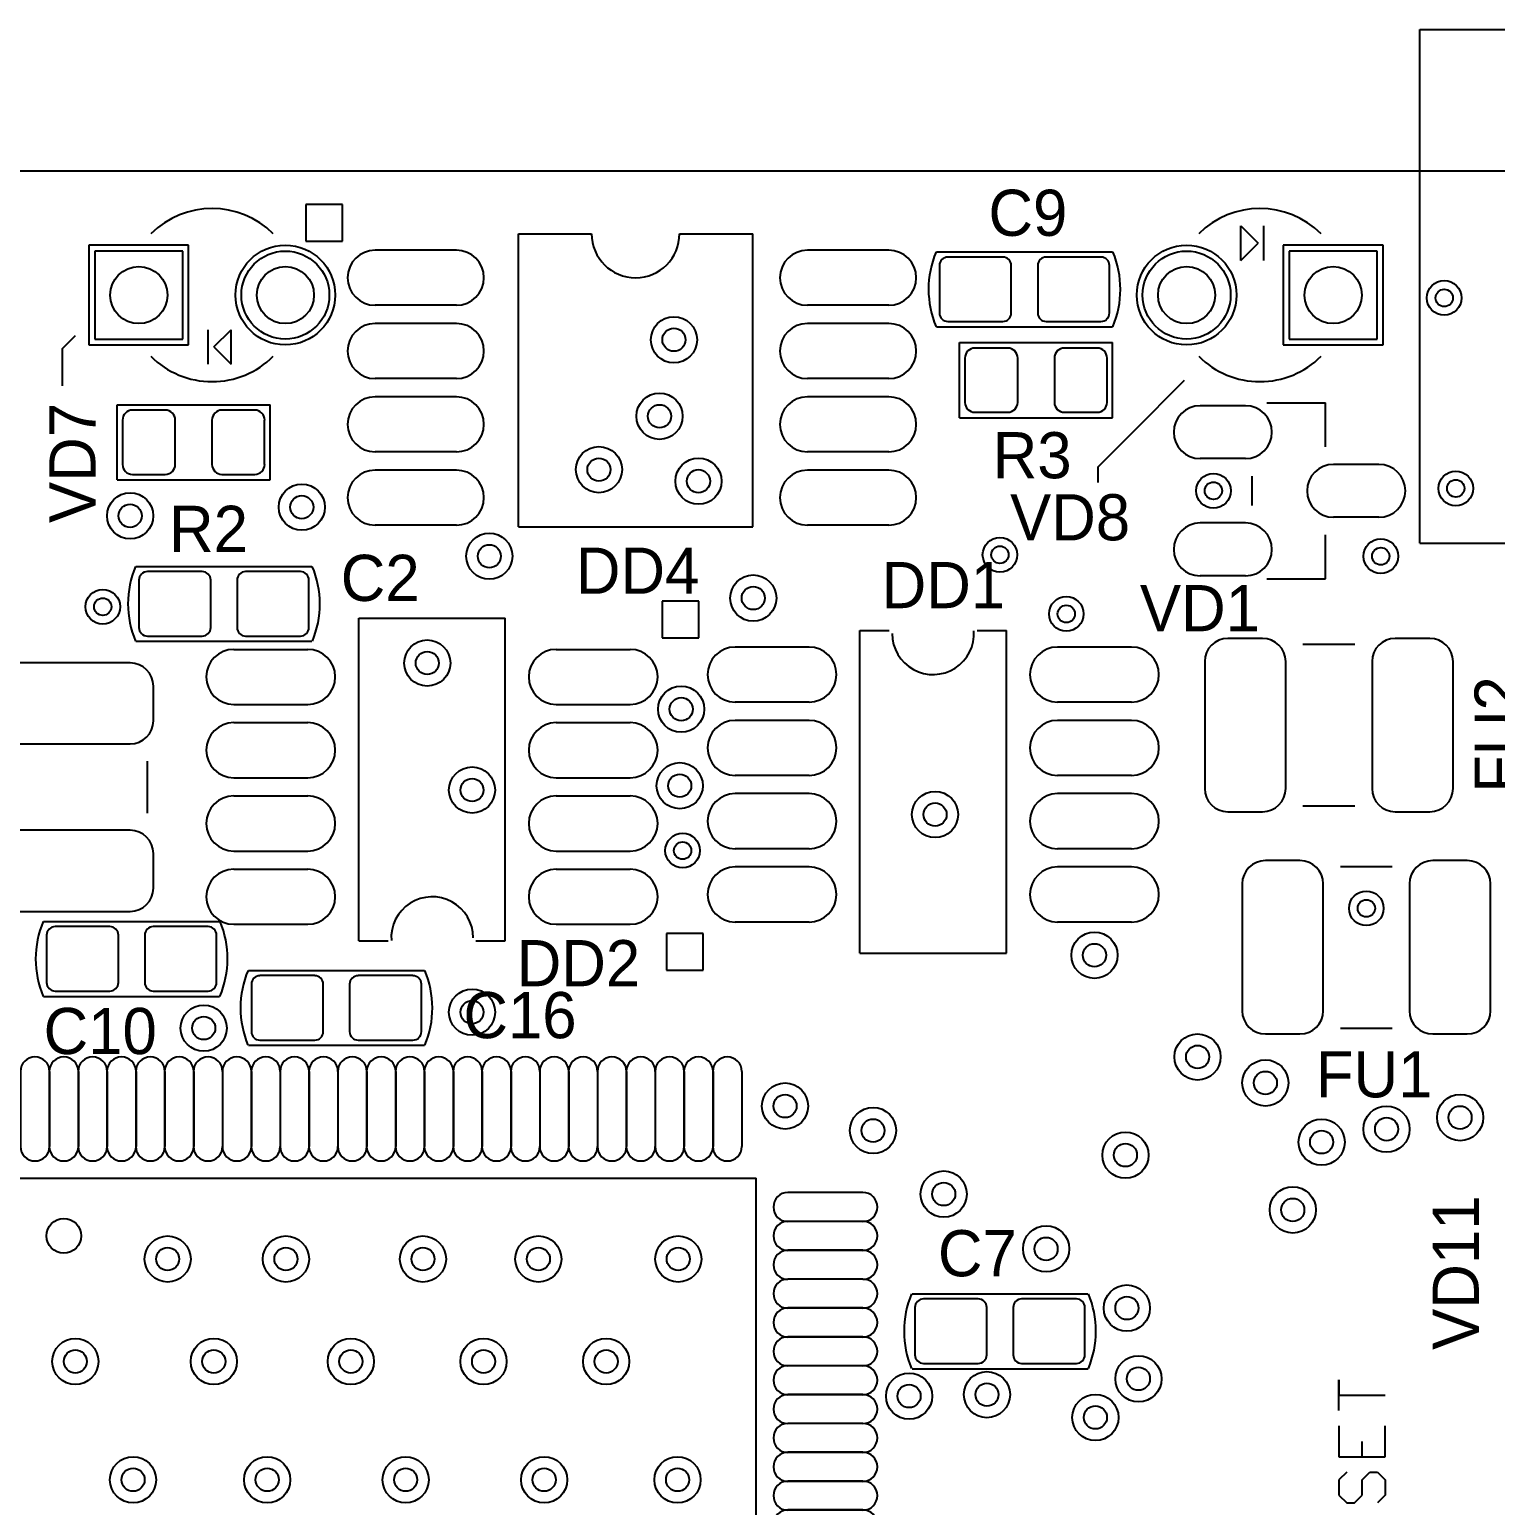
# Model space of a CAD drawing. Header units: millimetres. Extents: x 50.8 to 111.8, y 76.2 to 121.7.
# Drawn here: x 72.33 to 97.74, y 96.08 to 121.65 of the extents above; entities that cross this region are included whole.
import ezdxf

# ---------------------------------------------------------------- set-up
doc = ezdxf.new("R2010")
doc.units = ezdxf.units.MM
for name, color, linetype in [('KeepOutLayer', 6, 'Continuous'), ('MultiLayer', 9, 'Continuous'), ('TopOverlay', 2, 'Continuous'), ('TopSolder', 216, 'Continuous')]:
    doc.layers.add(name, color=color, linetype=linetype)

# ---------------------------------------------------------------- blocks, each defined once
blk = doc.blocks.new('CC0603_3M_5')
at = {"layer": 'TopOverlay'}
for p, q in [((-1.526, 0.65), (1.524, 0.65)), ((-1.524, -0.648), (1.524, -0.648))]:
    blk.add_line(p, q, dxfattribs=at)
for centre, start, end in [((0.013, 0), 157.2, 202.7), ((-0.013, 0), 337.3, 22.8)]:
    blk.add_arc(centre, 1.676, start, end, dxfattribs=at)
at = {"layer": 'TopSolder'}
for p, q in [((-0.376, 0.559), (-1.326, 0.559)), ((1.326, 0.559), (0.376, 0.559)), ((-1.473, 0.411), (-1.473, -0.411)), ((-0.229, -0.411), (-0.229, 0.411)), ((0.229, 0.411), (0.229, -0.411)), ((1.473, -0.411), (1.473, 0.411)), ((-1.326, -0.559), (-0.376, -0.559)), ((0.376, -0.559), (1.326, -0.559))]:
    blk.add_line(p, q, dxfattribs=at)
for centre in [(-0.851, 0), (0.851, 0)]:
    blk.add_circle(centre, 0, dxfattribs=at)
for centre, start, end in [((-1.326, 0.411), 90, 180), ((-0.376, 0.411), 0, 90), ((0.376, 0.411), 90, 180), ((1.326, 0.411), 0, 90), ((-1.326, -0.411), 180, 270), ((-0.376, -0.411), 270, 0), ((0.376, -0.411), 180, 270), ((1.326, -0.411), 270, 0)]:
    blk.add_arc(centre, 0.147, start, end, dxfattribs=at)
blk = doc.blocks.new('CC0603_3M_9')
at = {"layer": 'TopOverlay'}
for p, q in [((1.524, 0.65), (-1.526, 0.65)), ((1.524, -0.648), (-1.524, -0.648))]:
    blk.add_line(p, q, dxfattribs=at)
for centre, start, end in [((0.013, 0), 157.2, 202.7), ((-0.013, 0), 337.3, 22.8)]:
    blk.add_arc(centre, 1.676, start, end, dxfattribs=at)
at = {"layer": 'TopSolder'}
for p, q in [((-0.376, 0.559), (-1.326, 0.559)), ((1.326, 0.559), (0.376, 0.559)), ((-1.473, 0.411), (-1.473, -0.411)), ((-0.229, -0.411), (-0.229, 0.411)), ((0.229, 0.411), (0.229, -0.411)), ((1.473, -0.411), (1.473, 0.411)), ((-1.326, -0.559), (-0.376, -0.559)), ((0.376, -0.559), (1.326, -0.559))]:
    blk.add_line(p, q, dxfattribs=at)
for centre in [(-0.851, 0), (0.851, 0)]:
    blk.add_circle(centre, 0, dxfattribs=at)
for centre, start, end in [((-1.326, 0.411), 90, 180), ((-0.376, 0.411), 0, 90), ((0.376, 0.411), 90, 180), ((1.326, 0.411), 0, 90), ((-1.326, -0.411), 180, 270), ((-0.376, -0.411), 270, 0), ((0.376, -0.411), 180, 270), ((1.326, -0.411), 270, 0)]:
    blk.add_arc(centre, 0.147, start, end, dxfattribs=at)
blk = doc.blocks.new('CC0603_3M_11')
at = {"layer": 'TopOverlay'}
for p, q in [((1.524, 0.65), (-1.526, 0.65)), ((1.524, -0.648), (-1.524, -0.648))]:
    blk.add_line(p, q, dxfattribs=at)
for centre, start, end in [((0.013, 0), 157.2, 202.7), ((-0.013, 0), 337.3, 22.8)]:
    blk.add_arc(centre, 1.676, start, end, dxfattribs=at)
at = {"layer": 'TopSolder'}
for p, q in [((-0.376, 0.559), (-1.326, 0.559)), ((1.326, 0.559), (0.376, 0.559)), ((-1.473, 0.411), (-1.473, -0.411)), ((-0.229, -0.411), (-0.229, 0.411)), ((0.229, 0.411), (0.229, -0.411)), ((1.473, -0.411), (1.473, 0.411)), ((-1.326, -0.559), (-0.376, -0.559)), ((0.376, -0.559), (1.326, -0.559))]:
    blk.add_line(p, q, dxfattribs=at)
for centre in [(-0.851, 0), (0.851, 0)]:
    blk.add_circle(centre, 0, dxfattribs=at)
for centre, start, end in [((-1.326, 0.411), 90, 180), ((-0.376, 0.411), 0, 90), ((0.376, 0.411), 90, 180), ((1.326, 0.411), 0, 90), ((-1.326, -0.411), 180, 270), ((-0.376, -0.411), 270, 0), ((0.376, -0.411), 180, 270), ((1.326, -0.411), 270, 0)]:
    blk.add_arc(centre, 0.147, start, end, dxfattribs=at)
blk = doc.blocks.new('CC0603_3M_12')
at = {"layer": 'TopOverlay'}
for p, q in [((1.524, 0.65), (-1.526, 0.65)), ((1.524, -0.648), (-1.524, -0.648))]:
    blk.add_line(p, q, dxfattribs=at)
for centre, start, end in [((0.013, 0), 157.2, 202.7), ((-0.013, 0), 337.3, 22.8)]:
    blk.add_arc(centre, 1.676, start, end, dxfattribs=at)
at = {"layer": 'TopSolder'}
for p, q in [((-0.376, 0.559), (-1.326, 0.559)), ((1.326, 0.559), (0.376, 0.559)), ((-1.473, 0.411), (-1.473, -0.411)), ((-0.229, -0.411), (-0.229, 0.411)), ((0.229, 0.411), (0.229, -0.411)), ((1.473, -0.411), (1.473, 0.411)), ((-1.326, -0.559), (-0.376, -0.559)), ((0.376, -0.559), (1.326, -0.559))]:
    blk.add_line(p, q, dxfattribs=at)
for centre in [(-0.851, 0), (0.851, 0)]:
    blk.add_circle(centre, 0, dxfattribs=at)
for centre, start, end in [((-1.326, 0.411), 90, 180), ((-0.376, 0.411), 0, 90), ((0.376, 0.411), 90, 180), ((1.326, 0.411), 0, 90), ((-1.326, -0.411), 180, 270), ((-0.376, -0.411), 270, 0), ((0.376, -0.411), 180, 270), ((1.326, -0.411), 270, 0)]:
    blk.add_arc(centre, 0.147, start, end, dxfattribs=at)
blk = doc.blocks.new('CC0603_3M_18')
at = {"layer": 'TopOverlay'}
for p, q in [((-1.526, 0.65), (1.524, 0.65)), ((-1.524, -0.648), (1.524, -0.648))]:
    blk.add_line(p, q, dxfattribs=at)
for centre, start, end in [((0.013, 0), 157.2, 202.7), ((-0.013, 0), 337.3, 22.8)]:
    blk.add_arc(centre, 1.676, start, end, dxfattribs=at)
at = {"layer": 'TopSolder'}
for p, q in [((-0.376, 0.559), (-1.326, 0.559)), ((1.326, 0.559), (0.376, 0.559)), ((-1.473, 0.411), (-1.473, -0.411)), ((-0.229, -0.411), (-0.229, 0.411)), ((0.229, 0.411), (0.229, -0.411)), ((1.473, -0.411), (1.473, 0.411)), ((-1.326, -0.559), (-0.376, -0.559)), ((0.376, -0.559), (1.326, -0.559))]:
    blk.add_line(p, q, dxfattribs=at)
for centre in [(-0.851, 0), (0.851, 0)]:
    blk.add_circle(centre, 0, dxfattribs=at)
for centre, start, end in [((-1.326, 0.411), 90, 180), ((-0.376, 0.411), 0, 90), ((0.376, 0.411), 90, 180), ((1.326, 0.411), 0, 90), ((-1.326, -0.411), 180, 270), ((-0.376, -0.411), 270, 0), ((0.376, -0.411), 180, 270), ((1.326, -0.411), 270, 0)]:
    blk.add_arc(centre, 0.147, start, end, dxfattribs=at)
blk = doc.blocks.new('SO_8_25')
at = {"layer": 'TopOverlay'}
for p, q in [((-0.762, 3.556), (-0.762, 4.064)), ((4.826, 4.064), (-0.762, 4.064)), ((4.826, 1.524), (4.826, 4.064)), ((-0.762, 1.524), (-0.762, 2.032)), ((4.826, 1.524), (-0.762, 1.524)), ((-0.635, -1.27), (-1.27, -1.27)), ((-1.27, -1.27), (-1.27, -1.905)), ((-0.635, -1.905), (-0.635, -1.27)), ((-1.27, -1.905), (-0.635, -1.905))]:
    blk.add_line(p, q, dxfattribs=at)
blk.add_arc((-0.71, 2.79), 0.71, 270, 93.8997, dxfattribs=at)
at = {"layer": 'TopSolder'}
for p, q in [((-0.477, 6.229), (-0.477, 4.947)), ((0.477, 6.229), (0.477, 4.947)), ((0.793, 6.229), (0.793, 4.947)), ((1.747, 6.229), (1.747, 4.947)), ((2.063, 6.229), (2.063, 4.947)), ((3.017, 6.229), (3.017, 4.947)), ((3.333, 6.229), (3.333, 4.947)), ((4.287, 6.229), (4.287, 4.947)), ((-0.477, 0.641), (-0.477, -0.641)), ((0.477, 0.641), (0.477, -0.641)), ((0.793, 0.641), (0.793, -0.641)), ((1.747, 0.641), (1.747, -0.641)), ((2.063, 0.641), (2.063, -0.641)), ((3.017, 0.641), (3.017, -0.641)), ((3.333, 0.641), (3.333, -0.641)), ((4.287, 0.641), (4.287, -0.641))]:
    blk.add_line(p, q, dxfattribs=at)
for centre in [(0, 5.588), (1.27, 5.588), (2.54, 5.588), (3.81, 5.588), (0, 0), (1.27, 0), (2.54, 0), (3.81, 0)]:
    blk.add_circle(centre, 0, dxfattribs=at)
for centre, start, end in [((0, 6.229), 360, 180), ((1.27, 6.229), 360, 180), ((2.54, 6.229), 360, 180), ((3.81, 6.229), 360, 180), ((0, 4.947), 180, 360), ((1.27, 4.947), 180, 360), ((2.54, 4.947), 180, 360), ((3.81, 4.947), 180, 360), ((0, 0.641), 360, 180), ((1.27, 0.641), 360, 180), ((2.54, 0.641), 360, 180), ((3.81, 0.641), 360, 180), ((0, -0.641), 180, 360), ((1.27, -0.641), 180, 360), ((2.54, -0.641), 180, 360), ((3.81, -0.641), 180, 360)]:
    blk.add_arc(centre, 0.477, start, end, dxfattribs=at)
blk = doc.blocks.new('SO_8_26')
at = {"layer": 'TopOverlay'}
for p, q in [((-0.762, 4.064), (-0.762, 3.556)), ((-0.762, 4.064), (4.826, 4.064)), ((4.826, 4.064), (4.826, 1.524)), ((-0.762, 2.032), (-0.762, 1.524)), ((-0.762, 1.524), (4.826, 1.524)), ((-0.635, -1.27), (-1.27, -1.27)), ((-1.27, -1.27), (-1.27, -1.905)), ((-0.635, -1.905), (-0.635, -1.27)), ((-1.27, -1.905), (-0.635, -1.905))]:
    blk.add_line(p, q, dxfattribs=at)
blk.add_arc((-0.71, 2.79), 0.71, 270, 93.8997, dxfattribs=at)
at = {"layer": 'TopSolder'}
for p, q in [((-0.477, 6.229), (-0.477, 4.947)), ((0.477, 6.229), (0.477, 4.947)), ((0.793, 6.229), (0.793, 4.947)), ((1.747, 6.229), (1.747, 4.947)), ((2.063, 6.229), (2.063, 4.947)), ((3.017, 6.229), (3.017, 4.947)), ((3.333, 6.229), (3.333, 4.947)), ((4.287, 6.229), (4.287, 4.947)), ((-0.477, 0.641), (-0.477, -0.641)), ((0.477, 0.641), (0.477, -0.641)), ((0.793, 0.641), (0.793, -0.641)), ((1.747, 0.641), (1.747, -0.641)), ((2.063, 0.641), (2.063, -0.641)), ((3.017, 0.641), (3.017, -0.641)), ((3.333, 0.641), (3.333, -0.641)), ((4.287, 0.641), (4.287, -0.641))]:
    blk.add_line(p, q, dxfattribs=at)
for centre in [(0, 5.588), (1.27, 5.588), (2.54, 5.588), (3.81, 5.588), (0, 0), (1.27, 0), (2.54, 0), (3.81, 0)]:
    blk.add_circle(centre, 0, dxfattribs=at)
for centre, start, end in [((0, 6.229), 0, 180), ((1.27, 6.229), 0, 180), ((2.54, 6.229), 0, 180), ((3.81, 6.229), 0, 180), ((0, 4.947), 180, 0), ((1.27, 4.947), 180, 0), ((2.54, 4.947), 180, 0), ((3.81, 4.947), 180, 0), ((0, 0.641), 0, 180), ((1.27, 0.641), 0, 180), ((2.54, 0.641), 0, 180), ((3.81, 0.641), 0, 180), ((0, -0.641), 180, 0), ((1.27, -0.641), 180, 0), ((2.54, -0.641), 180, 0), ((3.81, -0.641), 180, 0)]:
    blk.add_arc(centre, 0.477, start, end, dxfattribs=at)
blk = doc.blocks.new('EIAJ_SO8_27')
at = {"layer": 'TopOverlay'}
for p, q in [((-1.905, 1.27), (-1.905, 0.635)), ((-1.27, 1.27), (-1.905, 1.27)), ((-1.27, 0.635), (-1.27, 1.27)), ((-1.905, 0.635), (-1.27, 0.635)), ((1.778, -4.318), (1.778, 0.762)), ((1.778, 0.762), (3.048, 0.762)), ((4.572, 0.762), (5.842, 0.762)), ((5.842, -4.318), (5.842, 0.762)), ((1.778, -4.318), (5.842, -4.318))]:
    blk.add_line(p, q, dxfattribs=at)
blk.add_arc((3.81, 0.762), 0.762, 180, 0, dxfattribs=at)
at = {"layer": 'TopSolder'}
for p, q in [((0.704, 0.477), (-0.704, 0.477)), ((8.197, 0.477), (6.789, 0.477)), ((0.704, -0.477), (-0.704, -0.477)), ((8.197, -0.477), (6.789, -0.477)), ((0.704, -0.793), (-0.704, -0.793)), ((8.197, -0.793), (6.789, -0.793)), ((0.704, -1.747), (-0.704, -1.747)), ((8.197, -1.747), (6.789, -1.747)), ((0.704, -2.063), (-0.704, -2.063)), ((8.197, -2.063), (6.789, -2.063)), ((0.704, -3.017), (-0.704, -3.017)), ((8.197, -3.017), (6.789, -3.017)), ((0.704, -3.333), (-0.704, -3.333)), ((8.197, -3.333), (6.789, -3.333)), ((0.704, -4.287), (-0.704, -4.287)), ((8.197, -4.287), (6.789, -4.287))]:
    blk.add_line(p, q, dxfattribs=at)
for centre in [(0, 0), (7.493, 0), (0, -1.27), (7.493, -1.27), (0, -2.54), (7.493, -2.54), (0, -3.81), (7.493, -3.81)]:
    blk.add_circle(centre, 0, dxfattribs=at)
for centre, start, end in [((-0.704, 0), 90, 270), ((0.704, 0), 270, 90), ((6.789, 0), 90, 270), ((8.197, 0), 270, 90), ((-0.704, -1.27), 90, 270), ((0.704, -1.27), 270, 90), ((6.789, -1.27), 90, 270), ((8.197, -1.27), 270, 90), ((-0.704, -2.54), 90, 270), ((0.704, -2.54), 270, 90), ((6.789, -2.54), 90, 270), ((8.197, -2.54), 270, 90), ((-0.704, -3.81), 90, 270), ((0.704, -3.81), 270, 90), ((6.789, -3.81), 90, 270), ((8.197, -3.81), 270, 90)]:
    blk.add_arc(centre, 0.477, start, end, dxfattribs=at)
blk = doc.blocks.new('RC1210_28')
at = {"layer": 'TopOverlay'}
for p, q in [((-0.45, 1.4), (0.45, 1.4)), ((-0.45, -1.4), (0.45, -1.4))]:
    blk.add_line(p, q, dxfattribs=at)
at = {"layer": 'TopSolder'}
for p, q in [((-1.15, 1.502), (-1.75, 1.502)), ((1.75, 1.502), (1.15, 1.502)), ((-2.152, 1.1), (-2.152, -1.1)), ((-0.748, -1.1), (-0.748, 1.1)), ((0.748, 1.1), (0.748, -1.1)), ((2.152, -1.1), (2.152, 1.1)), ((-1.75, -1.502), (-1.15, -1.502)), ((1.15, -1.502), (1.75, -1.502))]:
    blk.add_line(p, q, dxfattribs=at)
for centre in [(-1.45, 0), (1.45, 0)]:
    blk.add_circle(centre, 0, dxfattribs=at)
for centre, start, end in [((-1.75, 1.1), 90, 180), ((-1.15, 1.1), 0, 90), ((1.15, 1.1), 90, 180), ((1.75, 1.1), 0, 90), ((-1.75, -1.1), 180, 270), ((-1.15, -1.1), 270, 0), ((1.15, -1.1), 180, 270), ((1.75, -1.1), 270, 0)]:
    blk.add_arc(centre, 0.402, start, end, dxfattribs=at)
blk = doc.blocks.new('RC1210_29')
at = {"layer": 'TopOverlay'}
for p, q in [((-0.45, 1.4), (0.45, 1.4)), ((-0.45, -1.4), (0.45, -1.4))]:
    blk.add_line(p, q, dxfattribs=at)
at = {"layer": 'TopSolder'}
for p, q in [((-1.15, 1.502), (-1.75, 1.502)), ((1.75, 1.502), (1.15, 1.502)), ((-2.152, 1.1), (-2.152, -1.1)), ((-0.748, -1.1), (-0.748, 1.1)), ((0.748, 1.1), (0.748, -1.1)), ((2.152, -1.1), (2.152, 1.1)), ((-1.75, -1.502), (-1.15, -1.502)), ((1.15, -1.502), (1.75, -1.502))]:
    blk.add_line(p, q, dxfattribs=at)
for centre in [(-1.45, 0), (1.45, 0)]:
    blk.add_circle(centre, 0, dxfattribs=at)
for centre, start, end in [((-1.75, 1.1), 90, 180), ((-1.15, 1.1), 0, 90), ((1.15, 1.1), 90, 180), ((1.75, 1.1), 0, 90), ((-1.75, -1.1), 180, 270), ((-1.15, -1.1), 270, 0), ((1.15, -1.1), 180, 270), ((1.75, -1.1), 270, 0)]:
    blk.add_arc(centre, 0.402, start, end, dxfattribs=at)
blk = doc.blocks.new('RC1210_30')
at = {"layer": 'TopOverlay'}
for p, q in [((-0.45, 1.4), (0.45, 1.4)), ((-0.45, -1.4), (0.45, -1.4))]:
    blk.add_line(p, q, dxfattribs=at)
at = {"layer": 'TopSolder'}
for p, q in [((-1.15, 1.502), (-1.75, 1.502)), ((1.75, 1.502), (1.15, 1.502)), ((-2.152, 1.1), (-2.152, -1.1)), ((-0.748, -1.1), (-0.748, 1.1)), ((0.748, 1.1), (0.748, -1.1)), ((2.152, -1.1), (2.152, 1.1)), ((-1.75, -1.502), (-1.15, -1.502)), ((1.15, -1.502), (1.75, -1.502))]:
    blk.add_line(p, q, dxfattribs=at)
for centre in [(-1.45, 0), (1.45, 0)]:
    blk.add_circle(centre, 0, dxfattribs=at)
for centre, start, end in [((-1.75, 1.1), 90, 180), ((-1.15, 1.1), 0, 90), ((1.15, 1.1), 90, 180), ((1.75, 1.1), 0, 90), ((-1.75, -1.1), 180, 270), ((-1.15, -1.1), 270, 0), ((1.15, -1.1), 180, 270), ((1.75, -1.1), 270, 0)]:
    blk.add_arc(centre, 0.402, start, end, dxfattribs=at)
blk = doc.blocks.new('RC0603_3M_38')
at = {"layer": 'TopOverlay'}
for p, q in [((-1.325, 0.65), (1.325, 0.65)), ((-1.325, -0.65), (-1.325, 0.65)), ((1.325, -0.65), (1.325, 0.65)), ((-1.325, -0.65), (1.325, -0.65))]:
    blk.add_line(p, q, dxfattribs=at)
at = {"layer": 'TopSolder'}
for p, q in [((-0.491, 0.557), (-1.059, 0.557)), ((1.059, 0.557), (0.491, 0.557)), ((-1.231, 0.384), (-1.231, -0.384)), ((-0.318, -0.384), (-0.318, 0.384)), ((0.318, 0.384), (0.318, -0.384)), ((1.231, -0.384), (1.231, 0.384)), ((-1.059, -0.557), (-0.491, -0.557)), ((0.491, -0.557), (1.059, -0.557))]:
    blk.add_line(p, q, dxfattribs=at)
for centre in [(-0.775, 0), (0.775, 0)]:
    blk.add_circle(centre, 0, dxfattribs=at)
for centre, start, end in [((-1.059, 0.384), 90, 180), ((-0.491, 0.384), 0, 90), ((0.491, 0.384), 90, 180), ((1.059, 0.384), 0, 90), ((-1.059, -0.384), 180, 270), ((-0.491, -0.384), 270, 0), ((0.491, -0.384), 180, 270), ((1.059, -0.384), 270, 0)]:
    blk.add_arc(centre, 0.173, start, end, dxfattribs=at)
blk = doc.blocks.new('RC0603_3M_39')
at = {"layer": 'TopOverlay'}
for p, q in [((-1.325, 0.65), (1.325, 0.65)), ((-1.325, -0.65), (-1.325, 0.65)), ((1.325, -0.65), (1.325, 0.65)), ((-1.325, -0.65), (1.325, -0.65))]:
    blk.add_line(p, q, dxfattribs=at)
at = {"layer": 'TopSolder'}
for p, q in [((-0.491, 0.557), (-1.059, 0.557)), ((1.059, 0.557), (0.491, 0.557)), ((-1.231, 0.384), (-1.231, -0.384)), ((-0.318, -0.384), (-0.318, 0.384)), ((0.318, 0.384), (0.318, -0.384)), ((1.231, -0.384), (1.231, 0.384)), ((-1.059, -0.557), (-0.491, -0.557)), ((0.491, -0.557), (1.059, -0.557))]:
    blk.add_line(p, q, dxfattribs=at)
for centre in [(-0.775, 0), (0.775, 0)]:
    blk.add_circle(centre, 0, dxfattribs=at)
for centre, start, end in [((-1.059, 0.384), 90, 180), ((-0.491, 0.384), 0, 90), ((0.491, 0.384), 90, 180), ((1.059, 0.384), 0, 90), ((-1.059, -0.384), 180, 270), ((-0.491, -0.384), 270, 0), ((0.491, -0.384), 180, 270), ((1.059, -0.384), 270, 0)]:
    blk.add_arc(centre, 0.173, start, end, dxfattribs=at)
blk = doc.blocks.new('SOT_23_123__50')
at = {"layer": 'TopOverlay'}
for p, q in [((-1.791, 2.54), (-1.791, 1.778)), ((-0.775, 2.54), (-1.791, 2.54)), ((-0.521, 1.27), (-0.521, 0.762)), ((-1.791, 0.254), (-1.791, -0.508)), ((-0.775, -0.508), (-1.791, -0.508))]:
    blk.add_line(p, q, dxfattribs=at)
at = {"layer": 'TopSolder'}
for p, q in [((-0.406, 2.49), (0.381, 2.49)), ((-0.406, 1.574), (0.381, 1.574)), ((-2.718, 1.474), (-1.931, 1.474)), ((-2.718, 0.558), (-1.931, 0.558)), ((-0.406, 0.458), (0.381, 0.458)), ((-0.406, -0.458), (0.381, -0.458))]:
    blk.add_line(p, q, dxfattribs=at)
for centre in [(-0.013, 2.032), (-2.324, 1.016), (-0.013, 0)]:
    blk.add_circle(centre, 0, dxfattribs=at)
for centre, start, end in [((-0.406, 2.032), 90, 270), ((0.381, 2.032), 270, 90), ((-2.718, 1.016), 90, 270), ((-1.931, 1.016), 270, 90), ((-0.406, 0), 90, 270), ((0.381, 0), 270, 90)]:
    blk.add_arc(centre, 0.458, start, end, dxfattribs=at)
blk = doc.blocks.new('LED3_55')
at = {"layer": 'MultiLayer'}
for p, q in [((-0.762, 0.762), (-0.762, -0.762)), ((0.762, 0.762), (-0.762, 0.762)), ((0.762, -0.762), (0.762, 0.762)), ((-0.762, -0.762), (0.762, -0.762))]:
    blk.add_line(p, q, dxfattribs=at)
for centre, radius in [((2.54, 0), 0.762), ((0, 0), 0.495), ((2.54, 0), 0.495)]:
    blk.add_circle(centre, radius, dxfattribs=at)
at = {"layer": 'TopOverlay'}
for p, q in [((1.2, -1.2), (1.2, -0.6)), ((1.3, -0.9), (1.6, -0.6)), ((1.6, -1.2), (1.6, -0.6)), ((1.3, -0.9), (1.6, -1.2))]:
    blk.add_line(p, q, dxfattribs=at)
for start, end in [(45, 135), (225, 315)]:
    blk.add_arc((1.27, 0), 1.5, start, end, dxfattribs=at)
at = {"layer": 'TopSolder'}
for p, q in [((-0.864, 0.864), (-0.864, -0.864)), ((0.864, 0.864), (-0.864, 0.864)), ((0.864, -0.864), (0.864, 0.864)), ((-0.864, -0.864), (0.864, -0.864))]:
    blk.add_line(p, q, dxfattribs=at)
for centre, radius in [((2.54, 0), 0.864), ((0, 0), 0.495), ((2.54, 0), 0.495)]:
    blk.add_circle(centre, radius, dxfattribs=at)
blk = doc.blocks.new('LED3_56')
at = {"layer": 'MultiLayer'}
for p, q in [((-0.762, 0.762), (-0.762, -0.762)), ((0.762, 0.762), (-0.762, 0.762)), ((0.762, -0.762), (0.762, 0.762)), ((-0.762, -0.762), (0.762, -0.762))]:
    blk.add_line(p, q, dxfattribs=at)
for centre, radius in [((2.54, 0), 0.762), ((0, 0), 0.495), ((2.54, 0), 0.495)]:
    blk.add_circle(centre, radius, dxfattribs=at)
at = {"layer": 'TopOverlay'}
for p, q in [((1.2, -0.6), (1.2, -1.2)), ((1.6, -0.6), (1.3, -0.9)), ((1.6, -0.6), (1.6, -1.2)), ((1.6, -1.2), (1.3, -0.9))]:
    blk.add_line(p, q, dxfattribs=at)
for start, end in [(45, 135), (225, 315)]:
    blk.add_arc((1.27, 0), 1.5, start, end, dxfattribs=at)
at = {"layer": 'TopSolder'}
for p, q in [((-0.864, 0.864), (-0.864, -0.864)), ((0.864, 0.864), (-0.864, 0.864)), ((0.864, -0.864), (0.864, 0.864)), ((-0.864, -0.864), (0.864, -0.864))]:
    blk.add_line(p, q, dxfattribs=at)
for centre, radius in [((2.54, 0), 0.864), ((0, 0), 0.495), ((2.54, 0), 0.495)]:
    blk.add_circle(centre, radius, dxfattribs=at)
blk = doc.blocks.new('MIF2X02PRP_65')
at = {"layer": 'MultiLayer'}
for p, q in [((0.9, 0.9), (-0.9, 0.9)), ((-0.9, 0.9), (-0.9, -0.9)), ((0.9, -0.9), (0.9, 0.9)), ((-0.9, -0.9), (0.9, -0.9))]:
    blk.add_line(p, q, dxfattribs=at)
for centre, radius in [((-3, 3), 0.9), ((0, 3), 0.9), ((-3, 3), 0.55), ((0, 3), 0.55), ((4.32, 1.5), 1.5), ((4.32, 1.5), 1.5), ((-3, 0), 0.9), ((-3, 0), 0.55), ((0, 0), 0.55)]:
    blk.add_circle(centre, radius, dxfattribs=at)
at = {"layer": 'TopOverlay'}
for p, q in [((0, 6), (0, 4.4)), ((0, 6), (8.9, 6)), ((8.9, 6), (8.9, -3)), ((0, -1.4), (0, -3)), ((0, -3), (8.9, -3))]:
    blk.add_line(p, q, dxfattribs=at)
at = {"layer": 'TopSolder'}
for p, q in [((1.002, 1.002), (-1.002, 1.002)), ((-1.002, 1.002), (-1.002, -1.002)), ((1.002, -1.002), (1.002, 1.002)), ((-1.002, -1.002), (1.002, -1.002))]:
    blk.add_line(p, q, dxfattribs=at)
for centre, radius in [((-3, 3), 1.002), ((0, 3), 1.002), ((-3, 3), 0.55), ((0, 3), 0.55), ((4.32, 1.5), 1.602), ((4.32, 1.5), 1.5), ((-3, 0), 1.002), ((-3, 0), 0.55), ((0, 0), 0.55)]:
    blk.add_circle(centre, radius, dxfattribs=at)
blk = doc.blocks.new('TQFP_100_67')
at = {"layer": 'TopOverlay'}
for p, q in [((1.2, 0.5), (14.2, 0.5)), ((1.2, -12.5), (1.2, 0.5)), ((14.2, -12.5), (14.2, 0.5)), ((1.2, -12.5), (14.2, -12.5))]:
    blk.add_line(p, q, dxfattribs=at)
for centre, radius in [((-0.55, 0.7), 0.125), ((2.2, -0.5), 0.3)]:
    blk.add_circle(centre, radius, dxfattribs=at)
at = {"layer": 'TopSolder'}
for p, q in [((1.448, 2.35), (1.448, 1.05)), ((1.948, 2.35), (1.948, 1.05)), ((1.952, 2.35), (1.952, 1.05)), ((2.448, 2.35), (2.448, 1.05)), ((2.452, 2.35), (2.452, 1.05)), ((2.948, 2.35), (2.948, 1.05)), ((2.952, 2.35), (2.952, 1.05)), ((3.448, 2.35), (3.448, 1.05)), ((3.452, 2.35), (3.452, 1.05)), ((3.948, 2.35), (3.948, 1.05)), ((3.952, 2.35), (3.952, 1.05)), ((4.448, 2.35), (4.448, 1.05)), ((4.452, 2.35), (4.452, 1.05)), ((4.948, 2.35), (4.948, 1.05)), ((4.952, 2.35), (4.952, 1.05)), ((5.448, 2.35), (5.448, 1.05)), ((5.452, 2.35), (5.452, 1.05)), ((5.948, 2.35), (5.948, 1.05)), ((5.952, 2.35), (5.952, 1.05)), ((6.448, 2.35), (6.448, 1.05)), ((6.452, 2.35), (6.452, 1.05)), ((6.948, 2.35), (6.948, 1.05)), ((6.952, 2.35), (6.952, 1.05)), ((7.448, 2.35), (7.448, 1.05)), ((7.452, 2.35), (7.452, 1.05)), ((7.948, 2.35), (7.948, 1.05)), ((7.952, 2.35), (7.952, 1.05)), ((8.448, 2.35), (8.448, 1.05)), ((8.452, 2.35), (8.452, 1.05)), ((8.948, 2.35), (8.948, 1.05)), ((8.952, 2.35), (8.952, 1.05)), ((9.448, 2.35), (9.448, 1.05)), ((9.452, 2.35), (9.452, 1.05)), ((9.948, 2.35), (9.948, 1.05)), ((9.952, 2.35), (9.952, 1.05)), ((10.448, 2.35), (10.448, 1.05)), ((10.452, 2.35), (10.452, 1.05)), ((10.948, 2.35), (10.948, 1.05)), ((10.952, 2.35), (10.952, 1.05)), ((11.448, 2.35), (11.448, 1.05)), ((11.452, 2.35), (11.452, 1.05)), ((11.948, 2.35), (11.948, 1.05)), ((11.952, 2.35), (11.952, 1.05)), ((12.448, 2.35), (12.448, 1.05)), ((12.452, 2.35), (12.452, 1.05)), ((12.948, 2.35), (12.948, 1.05)), ((12.952, 2.35), (12.952, 1.05)), ((13.448, 2.35), (13.448, 1.05)), ((13.452, 2.35), (13.452, 1.05)), ((13.952, 2.35), (13.952, 1.05)), ((0.65, 0.252), (-0.65, 0.252)), ((16.05, 0.252), (14.75, 0.252)), ((0.65, -0.248), (-0.65, -0.248)), ((0.65, -0.252), (-0.65, -0.252)), ((16.05, -0.248), (14.75, -0.248)), ((16.05, -0.252), (14.75, -0.252)), ((0.65, -0.748), (-0.65, -0.748)), ((0.65, -0.752), (-0.65, -0.752)), ((16.05, -0.748), (14.75, -0.748)), ((16.05, -0.752), (14.75, -0.752)), ((0.65, -1.248), (-0.65, -1.248)), ((0.65, -1.252), (-0.65, -1.252)), ((16.05, -1.248), (14.75, -1.248)), ((16.05, -1.252), (14.75, -1.252)), ((0.65, -1.748), (-0.65, -1.748)), ((0.65, -1.752), (-0.65, -1.752)), ((16.05, -1.748), (14.75, -1.748)), ((16.05, -1.752), (14.75, -1.752)), ((0.65, -2.248), (-0.65, -2.248)), ((0.65, -2.252), (-0.65, -2.252)), ((16.05, -2.248), (14.75, -2.248)), ((16.05, -2.252), (14.75, -2.252)), ((0.65, -2.748), (-0.65, -2.748)), ((0.65, -2.752), (-0.65, -2.752)), ((16.05, -2.748), (14.75, -2.748)), ((16.05, -2.752), (14.75, -2.752)), ((0.65, -3.248), (-0.65, -3.248)), ((0.65, -3.252), (-0.65, -3.252)), ((16.05, -3.248), (14.75, -3.248)), ((16.05, -3.252), (14.75, -3.252)), ((0.65, -3.748), (-0.65, -3.748)), ((0.65, -3.752), (-0.65, -3.752)), ((16.05, -3.748), (14.75, -3.748)), ((16.05, -3.752), (14.75, -3.752)), ((0.65, -4.248), (-0.65, -4.248)), ((0.65, -4.252), (-0.65, -4.252)), ((16.05, -4.248), (14.75, -4.248)), ((16.05, -4.252), (14.75, -4.252)), ((0.65, -4.748), (-0.65, -4.748)), ((0.65, -4.752), (-0.65, -4.752)), ((16.05, -4.748), (14.75, -4.748)), ((16.05, -4.752), (14.75, -4.752)), ((0.65, -5.248), (-0.65, -5.248)), ((0.65, -5.252), (-0.65, -5.252)), ((16.05, -5.248), (14.75, -5.248)), ((16.05, -5.252), (14.75, -5.252)), ((0.65, -5.748), (-0.65, -5.748)), ((0.65, -5.752), (-0.65, -5.752)), ((16.05, -5.748), (14.75, -5.748)), ((16.05, -5.752), (14.75, -5.752)), ((0.65, -6.248), (-0.65, -6.248)), ((0.65, -6.252), (-0.65, -6.252)), ((16.05, -6.248), (14.75, -6.248)), ((16.05, -6.252), (14.75, -6.252)), ((0.65, -6.748), (-0.65, -6.748)), ((0.65, -6.752), (-0.65, -6.752)), ((16.05, -6.748), (14.75, -6.748)), ((16.05, -6.752), (14.75, -6.752)), ((0.65, -7.248), (-0.65, -7.248)), ((0.65, -7.252), (-0.65, -7.252)), ((16.05, -7.248), (14.75, -7.248)), ((16.05, -7.252), (14.75, -7.252)), ((0.65, -7.748), (-0.65, -7.748)), ((0.65, -7.752), (-0.65, -7.752)), ((16.05, -7.748), (14.75, -7.748)), ((16.05, -7.752), (14.75, -7.752)), ((0.65, -8.248), (-0.65, -8.248)), ((0.65, -8.252), (-0.65, -8.252)), ((16.05, -8.248), (14.75, -8.248)), ((16.05, -8.252), (14.75, -8.252)), ((0.65, -8.748), (-0.65, -8.748)), ((0.65, -8.752), (-0.65, -8.752)), ((16.05, -8.748), (14.75, -8.748)), ((16.05, -8.752), (14.75, -8.752)), ((0.65, -9.248), (-0.65, -9.248)), ((0.65, -9.252), (-0.65, -9.252)), ((16.05, -9.248), (14.75, -9.248)), ((16.05, -9.252), (14.75, -9.252)), ((0.65, -9.748), (-0.65, -9.748)), ((0.65, -9.752), (-0.65, -9.752)), ((16.05, -9.748), (14.75, -9.748)), ((16.05, -9.752), (14.75, -9.752)), ((0.65, -10.248), (-0.65, -10.248)), ((0.65, -10.252), (-0.65, -10.252)), ((16.05, -10.248), (14.75, -10.248)), ((16.05, -10.252), (14.75, -10.252)), ((0.65, -10.748), (-0.65, -10.748)), ((0.65, -10.752), (-0.65, -10.752)), ((16.05, -10.748), (14.75, -10.748)), ((16.05, -10.752), (14.75, -10.752)), ((0.65, -11.248), (-0.65, -11.248)), ((16.05, -11.248), (14.75, -11.248)), ((0.65, -11.252), (-0.65, -11.252)), ((16.05, -11.252), (14.75, -11.252)), ((0.65, -11.748), (-0.65, -11.748)), ((0.65, -11.752), (-0.65, -11.752)), ((16.05, -11.748), (14.75, -11.748)), ((16.05, -11.752), (14.75, -11.752)), ((0.65, -12.252), (-0.65, -12.252)), ((16.05, -12.252), (14.75, -12.252)), ((1.448, -13.05), (1.448, -14.35)), ((1.948, -13.05), (1.948, -14.35)), ((1.952, -13.05), (1.952, -14.35)), ((2.448, -13.05), (2.448, -14.35)), ((2.452, -13.05), (2.452, -14.35)), ((2.948, -13.05), (2.948, -14.35)), ((2.952, -13.05), (2.952, -14.35)), ((3.448, -13.05), (3.448, -14.35)), ((3.452, -13.05), (3.452, -14.35)), ((3.948, -13.05), (3.948, -14.35)), ((3.952, -13.05), (3.952, -14.35)), ((4.448, -13.05), (4.448, -14.35)), ((4.452, -13.05), (4.452, -14.35)), ((4.948, -13.05), (4.948, -14.35)), ((4.952, -13.05), (4.952, -14.35)), ((5.448, -13.05), (5.448, -14.35)), ((5.452, -13.05), (5.452, -14.35)), ((5.948, -13.05), (5.948, -14.35)), ((5.952, -13.05), (5.952, -14.35)), ((6.448, -13.05), (6.448, -14.35)), ((6.452, -13.05), (6.452, -14.35)), ((6.948, -13.05), (6.948, -14.35)), ((6.952, -13.05), (6.952, -14.35)), ((7.448, -13.05), (7.448, -14.35)), ((7.452, -13.05), (7.452, -14.35)), ((7.948, -13.05), (7.948, -14.35)), ((7.952, -13.05), (7.952, -14.35)), ((8.448, -13.05), (8.448, -14.35)), ((8.452, -13.05), (8.452, -14.35)), ((8.948, -13.05), (8.948, -14.35)), ((8.952, -13.05), (8.952, -14.35)), ((9.448, -13.05), (9.448, -14.35)), ((9.452, -13.05), (9.452, -14.35)), ((9.948, -13.05), (9.948, -14.35)), ((9.952, -13.05), (9.952, -14.35)), ((10.448, -13.05), (10.448, -14.35)), ((10.452, -13.05), (10.452, -14.35)), ((10.948, -13.05), (10.948, -14.35)), ((10.952, -13.05), (10.952, -14.35)), ((11.448, -13.05), (11.448, -14.35)), ((11.452, -13.05), (11.452, -14.35)), ((11.948, -13.05), (11.948, -14.35)), ((11.952, -13.05), (11.952, -14.35)), ((12.448, -13.05), (12.448, -14.35)), ((12.452, -13.05), (12.452, -14.35)), ((12.948, -13.05), (12.948, -14.35)), ((12.952, -13.05), (12.952, -14.35)), ((13.448, -13.05), (13.448, -14.35)), ((13.452, -13.05), (13.452, -14.35)), ((13.952, -13.05), (13.952, -14.35))]:
    blk.add_line(p, q, dxfattribs=at)
for centre in [(1.7, 1.7), (2.2, 1.7), (2.7, 1.7), (3.2, 1.7), (3.7, 1.7), (4.2, 1.7), (4.7, 1.7), (5.2, 1.7), (5.7, 1.7), (6.2, 1.7), (6.7, 1.7), (7.2, 1.7), (7.7, 1.7), (8.2, 1.7), (8.7, 1.7), (9.2, 1.7), (9.7, 1.7), (10.2, 1.7), (10.7, 1.7), (11.2, 1.7), (11.7, 1.7), (12.2, 1.7), (12.7, 1.7), (13.2, 1.7), (13.7, 1.7), (0, 0), (15.4, 0), (0, -0.5), (15.4, -0.5), (0, -1), (15.4, -1), (0, -1.5), (15.4, -1.5), (0, -2), (15.4, -2), (0, -2.5), (15.4, -2.5), (0, -3), (15.4, -3), (0, -3.5), (15.4, -3.5), (0, -4), (15.4, -4), (0, -4.5), (15.4, -4.5), (0, -5), (15.4, -5), (0, -5.5), (15.4, -5.5), (0, -6), (15.4, -6), (0, -6.5), (15.4, -6.5), (0, -7), (15.4, -7), (0, -7.5), (15.4, -7.5), (0, -8), (15.4, -8), (0, -8.5), (15.4, -8.5), (0, -9), (15.4, -9), (0, -9.5), (15.4, -9.5), (0, -10), (15.4, -10), (0, -10.5), (15.4, -10.5), (0, -11), (15.4, -11), (0, -11.5), (15.4, -11.5), (0, -12), (15.4, -12), (1.7, -13.7), (2.2, -13.7), (2.7, -13.7), (3.2, -13.7), (3.7, -13.7), (4.2, -13.7), (4.7, -13.7), (5.2, -13.7), (5.7, -13.7), (6.2, -13.7), (6.7, -13.7), (7.2, -13.7), (7.7, -13.7), (8.2, -13.7), (8.7, -13.7), (9.2, -13.7), (9.7, -13.7), (10.2, -13.7), (10.7, -13.7), (11.2, -13.7), (11.7, -13.7), (12.2, -13.7), (12.7, -13.7), (13.2, -13.7), (13.7, -13.7)]:
    blk.add_circle(centre, 0, dxfattribs=at)
for centre, start, end in [((1.7, 2.35), 0, 180), ((2.2, 2.35), 0, 180), ((2.7, 2.35), 0, 180), ((3.2, 2.35), 0, 180), ((3.7, 2.35), 0, 180), ((4.2, 2.35), 0, 180), ((4.7, 2.35), 0, 180), ((5.2, 2.35), 0, 180), ((5.7, 2.35), 0, 180), ((6.2, 2.35), 0, 180), ((6.7, 2.35), 0, 180), ((7.2, 2.35), 0, 180), ((7.7, 2.35), 0, 180), ((8.2, 2.35), 0, 180), ((8.7, 2.35), 0, 180), ((9.2, 2.35), 0, 180), ((9.7, 2.35), 0, 180), ((10.2, 2.35), 0, 180), ((10.7, 2.35), 0, 180), ((11.2, 2.35), 0, 180), ((11.7, 2.35), 0, 180), ((12.2, 2.35), 0, 180), ((12.7, 2.35), 0, 180), ((13.2, 2.35), 0, 180), ((13.7, 2.35), 0, 180), ((1.7, 1.05), 180, 0), ((2.2, 1.05), 180, 0), ((2.7, 1.05), 180, 0), ((3.2, 1.05), 180, 0), ((3.7, 1.05), 180, 0), ((4.2, 1.05), 180, 0), ((4.7, 1.05), 180, 0), ((5.2, 1.05), 180, 0), ((5.7, 1.05), 180, 0), ((6.2, 1.05), 180, 0), ((6.7, 1.05), 180, 0), ((7.2, 1.05), 180, 0), ((7.7, 1.05), 180, 0), ((8.2, 1.05), 180, 0), ((8.7, 1.05), 180, 0), ((9.2, 1.05), 180, 0), ((9.7, 1.05), 180, 0), ((10.2, 1.05), 180, 0), ((10.7, 1.05), 180, 0), ((11.2, 1.05), 180, 0), ((11.7, 1.05), 180, 0), ((12.2, 1.05), 180, 0), ((12.7, 1.05), 180, 0), ((13.2, 1.05), 180, 0), ((13.7, 1.05), 180, 0), ((-0.65, 0), 90, 270), ((0.65, 0), 270, 90), ((14.75, 0), 90, 270), ((16.05, 0), 270, 90), ((-0.65, -0.5), 90, 270), ((0.65, -0.5), 270, 90), ((14.75, -0.5), 90, 270), ((16.05, -0.5), 270, 90), ((-0.65, -1), 90, 270), ((0.65, -1), 270, 90), ((14.75, -1), 90, 270), ((16.05, -1), 270, 90), ((-0.65, -1.5), 90, 270), ((0.65, -1.5), 270, 90), ((14.75, -1.5), 90, 270), ((16.05, -1.5), 270, 90), ((-0.65, -2), 90, 270), ((0.65, -2), 270, 90), ((14.75, -2), 90, 270), ((16.05, -2), 270, 90), ((-0.65, -2.5), 90, 270), ((0.65, -2.5), 270, 90), ((14.75, -2.5), 90, 270), ((16.05, -2.5), 270, 90), ((-0.65, -3), 90, 270), ((0.65, -3), 270, 90), ((14.75, -3), 90, 270), ((16.05, -3), 270, 90), ((-0.65, -3.5), 90, 270), ((0.65, -3.5), 270, 90), ((14.75, -3.5), 90, 270), ((16.05, -3.5), 270, 90), ((-0.65, -4), 90, 270), ((0.65, -4), 270, 90), ((14.75, -4), 90, 270), ((16.05, -4), 270, 90), ((-0.65, -4.5), 90, 270), ((0.65, -4.5), 270, 90), ((14.75, -4.5), 90, 270), ((16.05, -4.5), 270, 90), ((-0.65, -5), 90, 270), ((0.65, -5), 270, 90), ((14.75, -5), 90, 270), ((16.05, -5), 270, 90), ((-0.65, -5.5), 90, 270), ((0.65, -5.5), 270, 90), ((14.75, -5.5), 90, 270), ((16.05, -5.5), 270, 90), ((-0.65, -6), 90, 270), ((0.65, -6), 270, 90), ((14.75, -6), 90, 270), ((16.05, -6), 270, 90), ((-0.65, -6.5), 90, 270), ((0.65, -6.5), 270, 90), ((14.75, -6.5), 90, 270), ((16.05, -6.5), 270, 90), ((-0.65, -7), 90, 270), ((0.65, -7), 270, 90), ((14.75, -7), 90, 270), ((16.05, -7), 270, 90), ((-0.65, -7.5), 90, 270), ((0.65, -7.5), 270, 90), ((14.75, -7.5), 90, 270), ((16.05, -7.5), 270, 90), ((-0.65, -8), 90, 270), ((0.65, -8), 270, 90), ((14.75, -8), 90, 270), ((16.05, -8), 270, 90), ((-0.65, -8.5), 90, 270), ((0.65, -8.5), 270, 90), ((14.75, -8.5), 90, 270), ((16.05, -8.5), 270, 90), ((-0.65, -9), 90, 270), ((0.65, -9), 270, 90), ((14.75, -9), 90, 270), ((16.05, -9), 270, 90), ((-0.65, -9.5), 90, 270), ((0.65, -9.5), 270, 90), ((14.75, -9.5), 90, 270), ((16.05, -9.5), 270, 90), ((-0.65, -10), 90, 270), ((0.65, -10), 270, 90), ((14.75, -10), 90, 270), ((16.05, -10), 270, 90), ((-0.65, -10.5), 90, 270), ((0.65, -10.5), 270, 90), ((14.75, -10.5), 90, 270), ((16.05, -10.5), 270, 90), ((-0.65, -11), 90, 270), ((0.65, -11), 270, 90), ((14.75, -11), 90, 270), ((16.05, -11), 270, 90), ((-0.65, -11.5), 90, 270), ((0.65, -11.5), 270, 90), ((14.75, -11.5), 90, 270), ((16.05, -11.5), 270, 90), ((-0.65, -12), 90, 270), ((0.65, -12), 270, 90), ((14.75, -12), 90, 270), ((16.05, -12), 270, 90), ((1.7, -13.05), 0, 180), ((2.2, -13.05), 0, 180), ((2.7, -13.05), 0, 180), ((3.2, -13.05), 0, 180), ((3.7, -13.05), 0, 180), ((4.2, -13.05), 0, 180), ((4.7, -13.05), 0, 180), ((5.2, -13.05), 0, 180), ((5.7, -13.05), 0, 180), ((6.2, -13.05), 0, 180), ((6.7, -13.05), 0, 180), ((7.2, -13.05), 0, 180), ((7.7, -13.05), 0, 180), ((8.2, -13.05), 0, 180), ((8.7, -13.05), 0, 180), ((9.2, -13.05), 0, 180), ((9.7, -13.05), 0, 180), ((10.2, -13.05), 0, 180), ((10.7, -13.05), 0, 180), ((11.2, -13.05), 0, 180), ((11.7, -13.05), 0, 180), ((12.2, -13.05), 0, 180), ((12.7, -13.05), 0, 180), ((13.2, -13.05), 0, 180), ((13.7, -13.05), 0, 180), ((1.7, -14.35), 180, 0), ((2.2, -14.35), 180, 0), ((2.7, -14.35), 180, 0), ((3.2, -14.35), 180, 0), ((3.7, -14.35), 180, 0), ((4.2, -14.35), 180, 0), ((4.7, -14.35), 180, 0), ((5.2, -14.35), 180, 0), ((5.7, -14.35), 180, 0), ((6.2, -14.35), 180, 0), ((6.7, -14.35), 180, 0), ((7.2, -14.35), 180, 0), ((7.7, -14.35), 180, 0), ((8.2, -14.35), 180, 0), ((8.7, -14.35), 180, 0), ((9.2, -14.35), 180, 0), ((9.7, -14.35), 180, 0), ((10.2, -14.35), 180, 0), ((10.7, -14.35), 180, 0), ((11.2, -14.35), 180, 0), ((11.7, -14.35), 180, 0), ((12.2, -14.35), 180, 0), ((12.7, -14.35), 180, 0), ((13.2, -14.35), 180, 0), ((13.7, -14.35), 180, 0)]:
    blk.add_arc(centre, 0.252, start, end, dxfattribs=at)

msp = doc.modelspace()

# ---------------------------------------------------------------- linework, layer by layer
at = {"layer": 'KeepOutLayer'}
msp.add_line((50.8, 119.2), (111.8, 119.2), dxfattribs=at)
at = {"layer": 'MultiLayer'}
for centre, radius in [((96.85, 117), 0.3), ((96.85, 117), 0.15), ((83.5, 116.275), 0.4), ((83.5, 116.275), 0.2), ((83.25, 114.95), 0.4), ((83.25, 114.95), 0.2), ((82.2, 114.025), 0.4), ((82.2, 114.025), 0.2), ((83.925, 113.825), 0.4), ((83.925, 113.825), 0.2), ((92.85, 113.659), 0.3), ((92.85, 113.659), 0.15), ((97.05, 113.7), 0.3), ((97.05, 113.7), 0.15), ((74.075, 113.225), 0.4), ((77.05, 113.375), 0.4), ((77.05, 113.375), 0.2), ((74.075, 113.225), 0.2), ((80.3, 112.525), 0.4), ((89.15, 112.55), 0.3), ((95.75, 112.525), 0.3), ((80.3, 112.525), 0.2), ((89.15, 112.55), 0.15), ((95.75, 112.525), 0.15), ((84.875, 111.8), 0.4), ((84.875, 111.8), 0.2), ((73.6, 111.65), 0.3), ((73.6, 111.65), 0.15), ((90.3, 111.525), 0.3), ((90.3, 111.525), 0.15), ((79.225, 110.675), 0.4), ((79.225, 110.675), 0.2), ((83.625, 109.875), 0.4), ((83.625, 109.875), 0.2), ((83.6, 108.55), 0.4), ((80, 108.475), 0.4), ((80, 108.475), 0.2), ((83.6, 108.55), 0.2), ((88.025, 108.05), 0.4), ((88.025, 108.05), 0.2), ((83.65, 107.425), 0.3), ((83.65, 107.425), 0.15), ((95.5, 106.425), 0.3), ((95.5, 106.425), 0.15), ((90.788, 105.612), 0.4), ((90.788, 105.612), 0.2), ((80, 104.625), 0.4), ((75.35, 104.35), 0.4), ((80, 104.625), 0.2), ((75.35, 104.35), 0.2), ((92.575, 103.85), 0.4), ((92.575, 103.85), 0.2), ((93.75, 103.4), 0.4), ((93.75, 103.4), 0.2), ((85.425, 103), 0.4), ((85.425, 103), 0.2), ((97.125, 102.8), 0.4), ((86.95, 102.575), 0.4), ((95.85, 102.6), 0.4), ((95.85, 102.6), 0.2), ((97.125, 102.8), 0.2), ((86.95, 102.575), 0.2), ((91.325, 102.15), 0.4), ((94.725, 102.375), 0.4), ((94.725, 102.375), 0.2), ((91.325, 102.15), 0.2), ((88.175, 101.475), 0.4), ((88.175, 101.475), 0.2), ((94.225, 101.2), 0.4), ((94.225, 101.2), 0.2), ((74.725, 100.35), 0.4), ((76.775, 100.35), 0.4), ((79.15, 100.35), 0.4), ((81.15, 100.35), 0.4), ((83.575, 100.35), 0.4), ((89.95, 100.525), 0.4), ((74.725, 100.35), 0.2), ((76.775, 100.35), 0.2), ((79.15, 100.35), 0.2), ((81.15, 100.35), 0.2), ((83.575, 100.35), 0.2), ((89.95, 100.525), 0.2), ((91.35, 99.5), 0.4), ((91.35, 99.5), 0.2), ((73.125, 98.575), 0.4), ((75.525, 98.575), 0.4), ((77.9, 98.575), 0.4), ((80.2, 98.575), 0.4), ((82.325, 98.575), 0.4), ((73.125, 98.575), 0.2), ((75.525, 98.575), 0.2), ((77.9, 98.575), 0.2), ((80.2, 98.575), 0.2), ((82.325, 98.575), 0.2), ((91.55, 98.275), 0.4), ((91.55, 98.275), 0.2), ((87.575, 97.975), 0.4), ((88.925, 98), 0.4), ((88.925, 98), 0.2), ((87.575, 97.975), 0.2), ((90.804, 97.605), 0.4), ((90.804, 97.605), 0.2), ((74.125, 96.525), 0.4), ((76.45, 96.525), 0.4), ((78.85, 96.525), 0.4), ((81.25, 96.525), 0.4), ((83.562, 96.525), 0.4), ((74.125, 96.525), 0.2), ((76.45, 96.525), 0.2), ((78.85, 96.525), 0.2), ((81.25, 96.525), 0.2), ((83.562, 96.525), 0.2)]:
    msp.add_circle(centre, radius, dxfattribs=at)
at = {"layer": 'TopOverlay'}
for p, q in [((72.9, 116.125), (73.125, 116.35)), ((72.9, 115.475), (72.9, 116.125)), ((91.45, 114.675), (92.35, 115.575)), ((90.85, 114.075), (91.45, 114.675)), ((90.85, 113.8), (90.85, 114.075)), ((95.025, 97.724), (95.025, 98.257)), ((95.025, 98.257), (95.025, 97.991)), ((95.025, 97.991), (95.825, 97.991)), ((95.025, 97.457), (95.025, 96.924)), ((95.825, 96.924), (95.825, 97.457)), ((95.425, 96.924), (95.425, 97.191)), ((95.025, 96.924), (95.825, 96.924)), ((95.159, 96.658), (95.025, 96.524)), ((95.425, 96.524), (95.558, 96.658)), ((95.558, 96.658), (95.692, 96.658)), ((95.692, 96.658), (95.825, 96.524)), ((95.025, 96.524), (95.025, 96.258)), ((95.425, 96.258), (95.425, 96.524)), ((95.825, 96.524), (95.825, 96.258)), ((95.025, 96.258), (95.159, 96.124)), ((95.292, 96.124), (95.425, 96.258)), ((95.825, 96.258), (95.692, 96.124)), ((95.159, 96.124), (95.292, 96.124))]:
    msp.add_line(p, q, dxfattribs=at)

# ---------------------------------------------------------------- block references
for name, p, rotation in [('MIF2X02PRP_65', (102.425, 112.75), 90), ('LED3_56', (94.925, 117.05), 180), ('CC0603_3M_11', (89.575, 117.15), 180), ('SOT_23_123__50', (93, 114.675), 180), ('SO_8_25', (85.2, 110.475), 270), ('SO_8_26', (82.1, 106.625), 90), ('RC1210_30', (72.975, 108.525), 90), ('CC0603_3M_12', (74.1, 105.55), 180), ('CC0603_3M_9', (89.15, 99.1), 180)]:
    msp.add_blockref(name, p, dxfattribs=dict(rotation=rotation))
for name, p in [('LED3_55', (74.225, 117.05)), ('EIAJ_SO8_27', (79.025, 117.35)), ('RC0603_3M_39', (89.775, 115.575)), ('RC0603_3M_38', (75.175, 114.5)), ('CC0603_3M_5', (75.7, 111.7)), ('RC1210_29', (94.85, 109.6)), ('RC1210_28', (95.5, 105.75)), ('CC0603_3M_18', (77.65, 104.7)), ('TQFP_100_67', (70.725, 101.25))]:
    msp.add_blockref(name, p)

# ---------------------------------------------------------------- texts
for s, p in [('C9', (88.95, 118.075)), ('R3', (89.025, 113.875)), ('VD8', (89.325, 112.8)), ('R2', (74.75, 112.6)), ('C2', (77.725, 111.75)), ('DD4', (81.8, 111.875)), ('DD1', (87.1, 111.625)), ('VD1', (91.575, 111.225)), ('DD2', (80.775, 105.075)), ('C16', (79.85, 104.175)), ('C10', (72.575, 103.9)), ('FU1', (94.625, 103.15)), ('C7', (88.075, 100.05))]:
    msp.add_text(s, height=0.8, dxfattribs=at).set_placement(p)
for s, p in [('VD7', (73.475, 113.1)), ('FU2', (98.175, 108.425)), ('VD11', (97.45, 98.775))]:
    msp.add_text(s, height=0.8, rotation=90, dxfattribs=at).set_placement(p)

doc.saveas('drawing.dxf')
